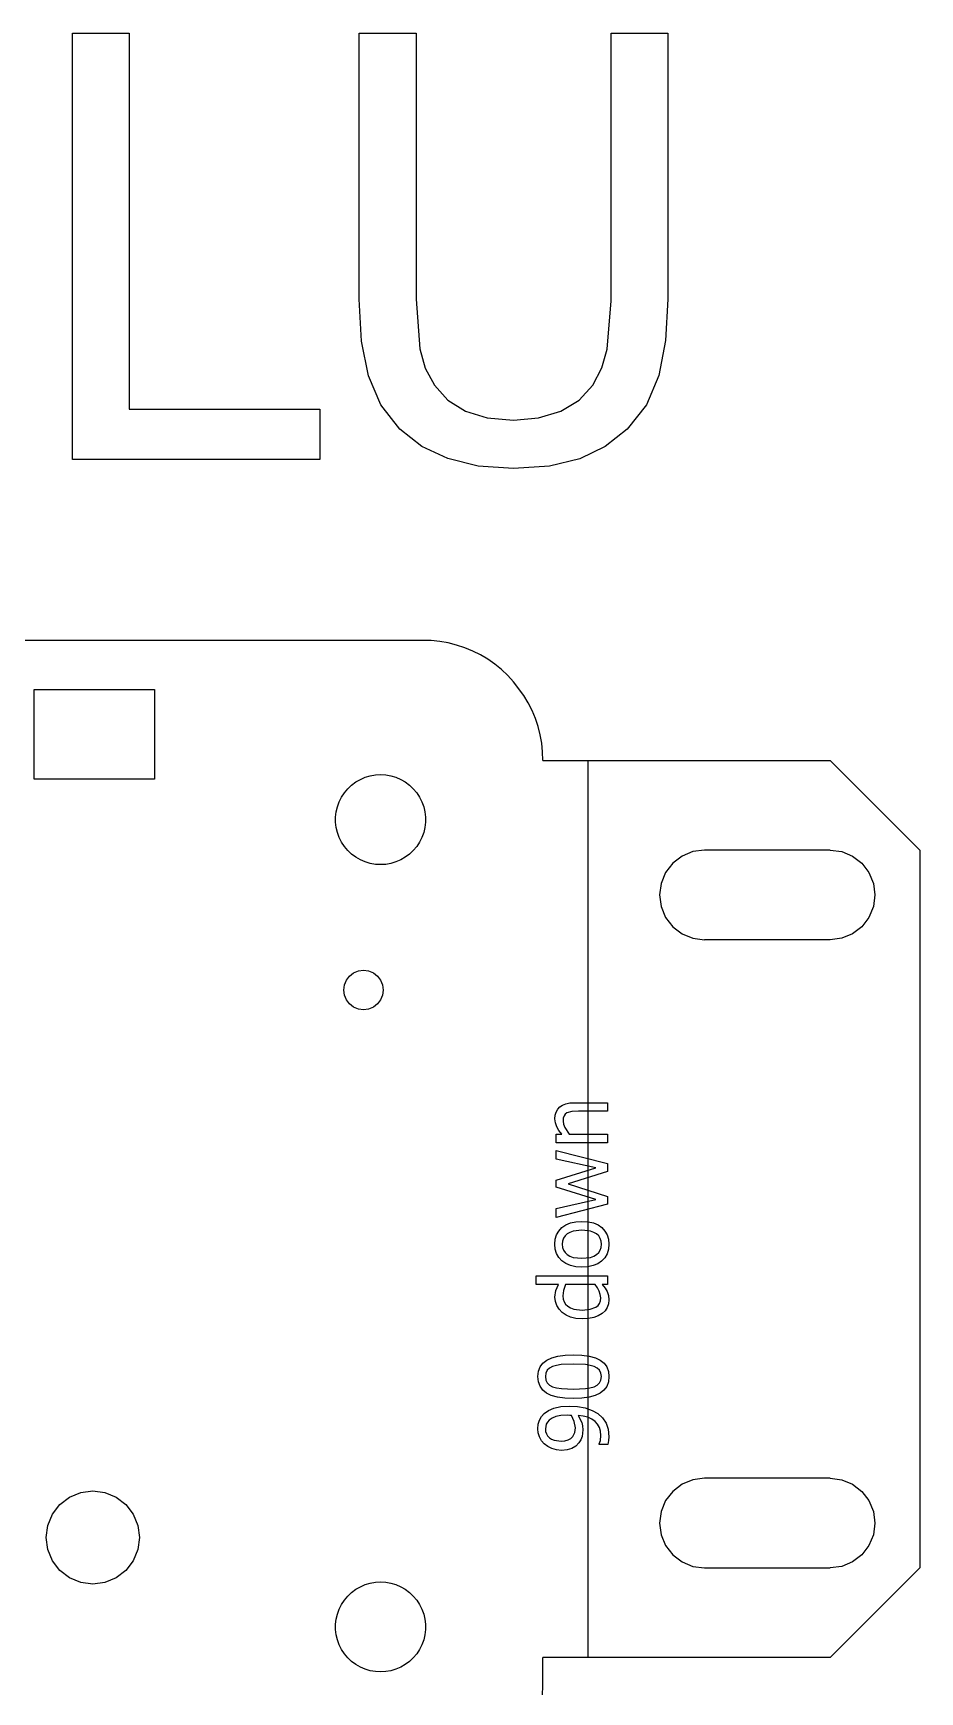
# Model space of a CAD drawing. Extents: x -1267 to 2080, y -21 to 4009.
# Drawn here: x 1018.2 to 1067.6, y 2642.5 to 2734.9 of the extents above; entities that cross this region are included whole.
import ezdxf

# ---------------------------------------------------------------- set-up
doc = ezdxf.new("R2010")
doc.units = 0
for name, color, linetype, true_color in [('2.0mm ALU', 7, 'Continuous', 0xffffff), ('90 down', 7, 'Continuous', 0xffffff), ('Layer0', 7, 'Continuous', 0xffffff)]:
    doc.layers.add(name, color=color, linetype=linetype, true_color=true_color)

msp = doc.modelspace()

# ---------------------------------------------------------------- linework, layer by layer
at = {"layer": '2.0mm ALU'}
for p, q in [((1020.402, 2711.169, 6.411), (1020.402, 2734.939, 6.411)), ((1020.402, 2734.939, 6.411), (1023.563, 2734.939, 6.411)), ((1023.563, 2734.939, 6.411), (1023.563, 2713.978, 6.411)), ((1036.383, 2720.109, 6.411), (1036.383, 2734.939, 6.411)), ((1036.383, 2734.939, 6.411), (1039.543, 2734.939, 6.411)), ((1039.543, 2734.939, 6.411), (1039.543, 2720.109, 6.411)), ((1050.415, 2720.029, 6.411), (1050.415, 2734.939, 6.411)), ((1050.415, 2734.939, 6.411), (1053.576, 2734.939, 6.411)), ((1053.576, 2734.939, 6.411), (1053.576, 2720.109, 6.411)), ((1036.51, 2717.772, 6.411), (1036.383, 2720.109, 6.411)), ((1039.543, 2720.109, 6.411), (1039.751, 2717.339, 6.411)), ((1050.2, 2717.331, 6.411), (1050.415, 2720.029, 6.411)), ((1053.576, 2720.109, 6.411), (1053.45, 2717.81, 6.411)), ((1036.893, 2715.838, 6.411), (1036.51, 2717.772, 6.411)), ((1039.751, 2717.339, 6.411), (1040.058, 2716.271, 6.411)), ((1049.89, 2716.277, 6.411), (1050.2, 2717.331, 6.411)), ((1053.45, 2717.81, 6.411), (1053.073, 2715.862, 6.411)), ((1037.588, 2714.228, 6.411), (1036.893, 2715.838, 6.411)), ((1040.058, 2716.271, 6.411), (1040.565, 2715.319, 6.411)), ((1049.393, 2715.319, 6.411), (1049.89, 2716.277, 6.411)), ((1053.073, 2715.862, 6.411), (1052.381, 2714.226, 6.411)), ((1040.565, 2715.319, 6.411), (1041.317, 2714.477, 6.411)), ((1048.627, 2714.477, 6.411), (1049.393, 2715.319, 6.411)), ((1023.563, 2713.978, 6.411), (1034.179, 2713.978, 6.411)), ((1034.179, 2713.978, 6.411), (1034.179, 2711.169, 6.411)), ((1038.649, 2712.861, 6.411), (1037.588, 2714.228, 6.411)), ((1041.317, 2714.477, 6.411), (1042.297, 2713.867, 6.411)), ((1042.297, 2713.867, 6.411), (1043.513, 2713.495, 6.411)), ((1046.372, 2713.495, 6.411), (1047.605, 2713.867, 6.411)), ((1047.605, 2713.867, 6.411), (1048.627, 2714.477, 6.411)), ((1052.381, 2714.226, 6.411), (1051.309, 2712.861, 6.411)), ((1039.867, 2711.909, 6.411), (1038.649, 2712.861, 6.411)), ((1043.513, 2713.495, 6.411), (1044.971, 2713.372, 6.411)), ((1044.971, 2713.372, 6.411), (1046.372, 2713.495, 6.411)), ((1051.309, 2712.861, 6.411), (1050.082, 2711.899, 6.411)), ((1041.315, 2711.225, 6.411), (1039.867, 2711.909, 6.411)), ((1050.082, 2711.899, 6.411), (1048.667, 2711.217, 6.411)), ((1034.179, 2711.169, 6.411), (1020.402, 2711.169, 6.411)), ((1043.012, 2710.811, 6.411), (1041.315, 2711.225, 6.411)), ((1044.971, 2710.674, 6.411), (1043.012, 2710.811, 6.411)), ((1046.989, 2710.809, 6.411), (1044.971, 2710.674, 6.411)), ((1048.667, 2711.217, 6.411), (1046.989, 2710.809, 6.411))]:
    msp.add_line(p, q, dxfattribs=at)
at = {"layer": '90 down'}
for p, q in [((1047.298, 2674.626, 6.286), (1047.35, 2674.802, 6.286)), ((1047.35, 2674.802, 6.286), (1047.437, 2674.956, 6.286)), ((1047.437, 2674.956, 6.286), (1047.558, 2675.086, 6.286)), ((1047.558, 2675.086, 6.286), (1047.712, 2675.19, 6.286)), ((1047.712, 2675.19, 6.286), (1047.898, 2675.264, 6.286)), ((1047.95, 2674.751, 6.286), (1047.857, 2674.681, 6.286)), ((1047.898, 2675.264, 6.286), (1048.114, 2675.309, 6.286)), ((1048.222, 2674.824, 6.286), (1047.95, 2674.751, 6.286)), ((1048.114, 2675.309, 6.286), (1048.362, 2675.324, 6.286)), ((1048.589, 2674.843, 6.286), (1048.222, 2674.824, 6.286)), ((1048.362, 2675.324, 6.286), (1050.213, 2675.324, 6.286)), ((1050.213, 2674.843, 6.286), (1048.589, 2674.843, 6.286)), ((1050.213, 2675.324, 6.286), (1050.213, 2674.843, 6.286)), ((1047.281, 2674.427, 6.286), (1047.298, 2674.626, 6.286)), ((1047.307, 2674.2, 6.286), (1047.281, 2674.427, 6.286)), ((1047.383, 2673.985, 6.286), (1047.307, 2674.2, 6.286)), ((1047.508, 2673.774, 6.286), (1047.383, 2673.985, 6.286)), ((1047.751, 2674.464, 6.286), (1047.738, 2674.302, 6.286)), ((1047.738, 2674.302, 6.286), (1047.762, 2674.12, 6.286)), ((1047.791, 2674.588, 6.286), (1047.751, 2674.464, 6.286)), ((1047.762, 2674.12, 6.286), (1047.834, 2673.933, 6.286)), ((1047.857, 2674.681, 6.286), (1047.791, 2674.588, 6.286)), ((1047.834, 2673.933, 6.286), (1048.083, 2673.561, 6.286)), ((1047.36, 2673.081, 6.286), (1047.36, 2673.561, 6.286)), ((1047.36, 2673.561, 6.286), (1047.677, 2673.561, 6.286)), ((1050.213, 2673.081, 6.286), (1047.36, 2673.081, 6.286)), ((1047.677, 2673.561, 6.286), (1047.508, 2673.774, 6.286)), ((1048.083, 2673.561, 6.286), (1050.213, 2673.561, 6.286)), ((1050.213, 2673.561, 6.286), (1050.213, 2673.081, 6.286)), ((1047.36, 2672.657, 6.286), (1050.213, 2671.934, 6.286)), ((1047.36, 2672.174, 6.286), (1047.36, 2672.657, 6.286)), ((1049.57, 2671.699, 6.286), (1047.36, 2672.174, 6.286)), ((1047.36, 2671.004, 6.286), (1049.57, 2671.699, 6.286)), ((1050.213, 2671.49, 6.286), (1048.014, 2670.792, 6.286)), ((1050.213, 2671.934, 6.286), (1050.213, 2671.49, 6.286)), ((1047.36, 2670.608, 6.286), (1047.36, 2671.004, 6.286)), ((1049.57, 2669.931, 6.286), (1047.36, 2670.608, 6.286)), ((1048.014, 2670.792, 6.286), (1050.213, 2670.1, 6.286)), ((1047.36, 2669.428, 6.286), (1049.57, 2669.931, 6.286)), ((1050.213, 2669.658, 6.286), (1047.36, 2668.928, 6.286)), ((1047.36, 2668.928, 6.286), (1047.36, 2669.428, 6.286)), ((1050.213, 2670.1, 6.286), (1050.213, 2669.658, 6.286)), ((1047.503, 2668.17, 6.286), (1047.676, 2668.358, 6.286)), ((1047.676, 2668.358, 6.286), (1047.893, 2668.51, 6.286)), ((1047.893, 2668.51, 6.286), (1048.151, 2668.619, 6.286)), ((1048.151, 2668.619, 6.286), (1048.449, 2668.684, 6.286)), ((1048.449, 2668.684, 6.286), (1048.788, 2668.705, 6.286)), ((1048.788, 2668.705, 6.286), (1049.128, 2668.684, 6.286)), ((1049.128, 2668.684, 6.286), (1049.426, 2668.619, 6.286)), ((1049.426, 2668.619, 6.286), (1049.684, 2668.51, 6.286)), ((1049.684, 2668.51, 6.286), (1049.9, 2668.358, 6.286)), ((1049.9, 2668.358, 6.286), (1050.072, 2668.17, 6.286)), ((1047.281, 2667.433, 6.286), (1047.306, 2667.708, 6.286)), ((1047.306, 2667.16, 6.286), (1047.281, 2667.433, 6.286)), ((1047.306, 2667.708, 6.286), (1047.38, 2667.953, 6.286)), ((1047.38, 2667.953, 6.286), (1047.503, 2668.17, 6.286)), ((1047.712, 2667.609, 6.286), (1047.695, 2667.433, 6.286)), ((1047.695, 2667.433, 6.286), (1047.712, 2667.256, 6.286)), ((1047.762, 2667.763, 6.286), (1047.712, 2667.609, 6.286)), ((1047.846, 2667.896, 6.286), (1047.762, 2667.763, 6.286)), ((1047.964, 2668.008, 6.286), (1047.846, 2667.896, 6.286)), ((1048.117, 2668.096, 6.286), (1047.964, 2668.008, 6.286)), ((1048.305, 2668.159, 6.286), (1048.117, 2668.096, 6.286)), ((1048.788, 2668.21, 6.286), (1048.305, 2668.159, 6.286)), ((1049.266, 2668.159, 6.286), (1048.788, 2668.21, 6.286)), ((1049.454, 2668.096, 6.286), (1049.266, 2668.159, 6.286)), ((1049.607, 2668.007, 6.286), (1049.454, 2668.096, 6.286)), ((1049.726, 2667.895, 6.286), (1049.607, 2668.007, 6.286)), ((1049.811, 2667.762, 6.286), (1049.726, 2667.895, 6.286)), ((1049.862, 2667.608, 6.286), (1049.811, 2667.762, 6.286)), ((1049.861, 2667.256, 6.286), (1049.879, 2667.433, 6.286)), ((1049.879, 2667.433, 6.286), (1049.862, 2667.608, 6.286)), ((1050.072, 2668.17, 6.286), (1050.195, 2667.953, 6.286)), ((1050.195, 2667.953, 6.286), (1050.268, 2667.708, 6.286)), ((1050.293, 2667.433, 6.286), (1050.267, 2667.152, 6.286)), ((1050.268, 2667.708, 6.286), (1050.293, 2667.433, 6.286)), ((1047.38, 2666.915, 6.286), (1047.306, 2667.16, 6.286)), ((1047.504, 2666.697, 6.286), (1047.38, 2666.915, 6.286)), ((1047.677, 2666.507, 6.286), (1047.504, 2666.697, 6.286)), ((1047.895, 2666.354, 6.286), (1047.677, 2666.507, 6.286)), ((1047.712, 2667.256, 6.286), (1047.762, 2667.101, 6.286)), ((1047.762, 2667.101, 6.286), (1047.846, 2666.967, 6.286)), ((1047.846, 2666.967, 6.286), (1047.964, 2666.855, 6.286)), ((1047.964, 2666.855, 6.286), (1048.117, 2666.766, 6.286)), ((1048.117, 2666.766, 6.286), (1048.305, 2666.702, 6.286)), ((1048.305, 2666.702, 6.286), (1048.788, 2666.652, 6.286)), ((1048.788, 2666.652, 6.286), (1049.26, 2666.702, 6.286)), ((1049.26, 2666.702, 6.286), (1049.447, 2666.766, 6.286)), ((1049.447, 2666.766, 6.286), (1049.602, 2666.855, 6.286)), ((1049.602, 2666.855, 6.286), (1049.723, 2666.967, 6.286)), ((1049.888, 2666.497, 6.286), (1049.667, 2666.348, 6.286)), ((1049.723, 2666.967, 6.286), (1049.81, 2667.101, 6.286)), ((1049.81, 2667.101, 6.286), (1049.861, 2667.256, 6.286)), ((1050.065, 2666.684, 6.286), (1049.888, 2666.497, 6.286)), ((1050.191, 2666.902, 6.286), (1050.065, 2666.684, 6.286)), ((1050.267, 2667.152, 6.286), (1050.191, 2666.902, 6.286)), ((1046.239, 2665.183, 6.286), (1046.239, 2665.663, 6.286)), ((1046.239, 2665.663, 6.286), (1050.213, 2665.663, 6.286)), ((1048.153, 2666.244, 6.286), (1047.895, 2666.354, 6.286)), ((1048.45, 2666.178, 6.286), (1048.153, 2666.244, 6.286)), ((1048.788, 2666.156, 6.286), (1048.45, 2666.178, 6.286)), ((1049.117, 2666.178, 6.286), (1048.788, 2666.156, 6.286)), ((1049.41, 2666.241, 6.286), (1049.117, 2666.178, 6.286)), ((1049.667, 2666.348, 6.286), (1049.41, 2666.241, 6.286)), ((1050.213, 2665.663, 6.286), (1050.213, 2665.183, 6.286)), ((1047.475, 2665.183, 6.286), (1046.239, 2665.183, 6.286)), ((1047.281, 2664.475, 6.286), (1047.328, 2664.848, 6.286)), ((1047.328, 2664.848, 6.286), (1047.475, 2665.183, 6.286)), ((1047.754, 2664.862, 6.286), (1047.72, 2664.555, 6.286)), ((1047.874, 2665.183, 6.286), (1047.754, 2664.862, 6.286)), ((1049.519, 2665.183, 6.286), (1047.874, 2665.183, 6.286)), ((1049.649, 2665.009, 6.286), (1049.519, 2665.183, 6.286)), ((1049.75, 2664.823, 6.286), (1049.649, 2665.009, 6.286)), ((1049.814, 2664.632, 6.286), (1049.75, 2664.823, 6.286)), ((1049.835, 2664.442, 6.286), (1049.814, 2664.632, 6.286)), ((1050.213, 2665.183, 6.286), (1049.922, 2665.183, 6.286)), ((1049.922, 2665.183, 6.286), (1050.078, 2664.989, 6.286)), ((1050.078, 2664.989, 6.286), (1050.19, 2664.797, 6.286)), ((1050.19, 2664.797, 6.286), (1050.266, 2664.585, 6.286)), ((1050.266, 2664.585, 6.286), (1050.293, 2664.33, 6.286)), ((1047.308, 2664.238, 6.286), (1047.281, 2664.475, 6.286)), ((1047.387, 2664.012, 6.286), (1047.308, 2664.238, 6.286)), ((1047.513, 2663.807, 6.286), (1047.387, 2664.012, 6.286)), ((1047.68, 2663.635, 6.286), (1047.513, 2663.807, 6.286)), ((1047.901, 2663.483, 6.286), (1047.68, 2663.635, 6.286)), ((1047.72, 2664.555, 6.286), (1047.738, 2664.38, 6.286)), ((1047.738, 2664.38, 6.286), (1047.79, 2664.225, 6.286)), ((1047.79, 2664.225, 6.286), (1047.876, 2664.09, 6.286)), ((1047.876, 2664.09, 6.286), (1047.998, 2663.975, 6.286)), ((1047.998, 2663.975, 6.286), (1048.152, 2663.883, 6.286)), ((1048.152, 2663.883, 6.286), (1048.336, 2663.818, 6.286)), ((1048.336, 2663.818, 6.286), (1048.798, 2663.765, 6.286)), ((1048.798, 2663.765, 6.286), (1049.242, 2663.806, 6.286)), ((1049.242, 2663.806, 6.286), (1049.568, 2663.926, 6.286)), ((1049.568, 2663.926, 6.286), (1049.685, 2664.019, 6.286)), ((1049.685, 2664.019, 6.286), (1049.769, 2664.136, 6.286)), ((1049.769, 2664.136, 6.286), (1049.819, 2664.277, 6.286)), ((1049.819, 2664.277, 6.286), (1049.835, 2664.442, 6.286)), ((1050.076, 2663.717, 6.286), (1049.912, 2663.564, 6.286)), ((1050.196, 2663.899, 6.286), (1050.076, 2663.717, 6.286)), ((1050.268, 2664.106, 6.286), (1050.196, 2663.899, 6.286)), ((1050.293, 2664.33, 6.286), (1050.268, 2664.106, 6.286)), ((1048.158, 2663.367, 6.286), (1047.901, 2663.483, 6.286)), ((1048.458, 2663.294, 6.286), (1048.158, 2663.367, 6.286)), ((1048.809, 2663.27, 6.286), (1048.458, 2663.294, 6.286)), ((1049.148, 2663.289, 6.286), (1048.809, 2663.27, 6.286)), ((1049.446, 2663.346, 6.286), (1049.148, 2663.289, 6.286)), ((1049.701, 2663.439, 6.286), (1049.446, 2663.346, 6.286)), ((1049.912, 2663.564, 6.286), (1049.701, 2663.439, 6.286)), ((1046.611, 2660.811, 6.286), (1046.826, 2660.979, 6.286)), ((1046.826, 2660.979, 6.286), (1047.104, 2661.107, 6.286)), ((1047.104, 2661.107, 6.286), (1047.444, 2661.199, 6.286)), ((1047.444, 2661.199, 6.286), (1047.846, 2661.254, 6.286)), ((1047.846, 2661.254, 6.286), (1048.31, 2661.272, 6.286)), ((1048.31, 2661.272, 6.286), (1048.789, 2661.254, 6.286)), ((1048.789, 2661.254, 6.286), (1049.198, 2661.198, 6.286)), ((1049.198, 2661.198, 6.286), (1049.54, 2661.105, 6.286)), ((1049.54, 2661.105, 6.286), (1049.814, 2660.975, 6.286)), ((1049.814, 2660.975, 6.286), (1050.023, 2660.806, 6.286)), ((1046.333, 2660.057, 6.286), (1046.364, 2660.35, 6.286)), ((1046.363, 2659.766, 6.286), (1046.333, 2660.057, 6.286)), ((1046.364, 2660.35, 6.286), (1046.457, 2660.601, 6.286)), ((1046.457, 2660.601, 6.286), (1046.611, 2660.811, 6.286)), ((1046.78, 2660.251, 6.286), (1046.755, 2660.057, 6.286)), ((1046.755, 2660.057, 6.286), (1046.78, 2659.863, 6.286)), ((1046.856, 2660.405, 6.286), (1046.78, 2660.251, 6.286)), ((1046.98, 2660.525, 6.286), (1046.856, 2660.405, 6.286)), ((1047.151, 2660.616, 6.286), (1046.98, 2660.525, 6.286)), ((1047.367, 2660.681, 6.286), (1047.151, 2660.616, 6.286)), ((1047.631, 2660.723, 6.286), (1047.367, 2660.681, 6.286)), ((1048.31, 2660.754, 6.286), (1047.631, 2660.723, 6.286)), ((1048.992, 2660.723, 6.286), (1048.31, 2660.754, 6.286)), ((1049.256, 2660.682, 6.286), (1048.992, 2660.723, 6.286)), ((1049.47, 2660.619, 6.286), (1049.256, 2660.682, 6.286)), ((1049.645, 2660.527, 6.286), (1049.47, 2660.619, 6.286)), ((1049.77, 2660.405, 6.286), (1049.645, 2660.527, 6.286)), ((1049.846, 2660.25, 6.286), (1049.77, 2660.405, 6.286)), ((1049.845, 2659.858, 6.286), (1049.871, 2660.057, 6.286)), ((1049.871, 2660.057, 6.286), (1049.846, 2660.25, 6.286)), ((1050.023, 2660.806, 6.286), (1050.173, 2660.596, 6.286)), ((1050.173, 2660.596, 6.286), (1050.263, 2660.347, 6.286)), ((1050.293, 2660.057, 6.286), (1050.262, 2659.763, 6.286)), ((1050.263, 2660.347, 6.286), (1050.293, 2660.057, 6.286)), ((1046.453, 2659.517, 6.286), (1046.363, 2659.766, 6.286)), ((1046.601, 2659.307, 6.286), (1046.453, 2659.517, 6.286)), ((1046.81, 2659.138, 6.286), (1046.601, 2659.307, 6.286)), ((1046.78, 2659.863, 6.286), (1046.856, 2659.708, 6.286)), ((1047.083, 2659.008, 6.286), (1046.81, 2659.138, 6.286)), ((1046.856, 2659.708, 6.286), (1046.981, 2659.586, 6.286)), ((1046.981, 2659.586, 6.286), (1047.156, 2659.492, 6.286)), ((1047.424, 2658.915, 6.286), (1047.083, 2659.008, 6.286)), ((1047.156, 2659.492, 6.286), (1047.376, 2659.428, 6.286)), ((1047.376, 2659.428, 6.286), (1047.646, 2659.387, 6.286)), ((1047.646, 2659.387, 6.286), (1048.316, 2659.359, 6.286)), ((1048.316, 2659.359, 6.286), (1048.982, 2659.384, 6.286)), ((1048.982, 2659.384, 6.286), (1049.236, 2659.422, 6.286)), ((1049.236, 2659.422, 6.286), (1049.462, 2659.49, 6.286)), ((1049.462, 2659.49, 6.286), (1049.636, 2659.579, 6.286)), ((1049.805, 2659.134, 6.286), (1049.529, 2659.006, 6.286)), ((1049.636, 2659.579, 6.286), (1049.765, 2659.7, 6.286)), ((1049.765, 2659.7, 6.286), (1049.845, 2659.858, 6.286)), ((1050.018, 2659.302, 6.286), (1049.805, 2659.134, 6.286)), ((1050.171, 2659.512, 6.286), (1050.018, 2659.302, 6.286)), ((1050.262, 2659.763, 6.286), (1050.171, 2659.512, 6.286)), ((1046.676, 2657.998, 6.286), (1046.918, 2658.172, 6.286)), ((1046.918, 2658.172, 6.286), (1047.225, 2658.303, 6.286)), ((1047.225, 2658.303, 6.286), (1047.609, 2658.384, 6.286)), ((1047.835, 2658.859, 6.286), (1047.424, 2658.915, 6.286)), ((1047.609, 2658.384, 6.286), (1048.083, 2658.412, 6.286)), ((1048.316, 2658.841, 6.286), (1047.835, 2658.859, 6.286)), ((1048.083, 2658.412, 6.286), (1048.543, 2658.385, 6.286)), ((1048.784, 2658.859, 6.286), (1048.316, 2658.841, 6.286)), ((1048.543, 2658.385, 6.286), (1048.978, 2658.306, 6.286)), ((1049.188, 2658.914, 6.286), (1048.784, 2658.859, 6.286)), ((1048.978, 2658.306, 6.286), (1049.365, 2658.174, 6.286)), ((1049.529, 2659.006, 6.286), (1049.188, 2658.914, 6.286)), ((1049.365, 2658.174, 6.286), (1049.68, 2657.993, 6.286)), ((1046.333, 2657.152, 6.286), (1046.355, 2657.403, 6.286)), ((1046.355, 2657.403, 6.286), (1046.422, 2657.629, 6.286)), ((1046.422, 2657.629, 6.286), (1046.529, 2657.828, 6.286)), ((1046.529, 2657.828, 6.286), (1046.676, 2657.998, 6.286)), ((1046.796, 2657.403, 6.286), (1046.75, 2657.15, 6.286)), ((1046.861, 2657.517, 6.286), (1046.796, 2657.403, 6.286)), ((1046.964, 2657.63, 6.286), (1046.861, 2657.517, 6.286)), ((1047.125, 2657.742, 6.286), (1046.964, 2657.63, 6.286)), ((1047.341, 2657.827, 6.286), (1047.125, 2657.742, 6.286)), ((1047.621, 2657.88, 6.286), (1047.341, 2657.827, 6.286)), ((1047.973, 2657.898, 6.286), (1047.621, 2657.88, 6.286)), ((1048.113, 2657.894, 6.286), (1047.973, 2657.898, 6.286)), ((1048.213, 2657.888, 6.286), (1048.113, 2657.894, 6.286)), ((1048.365, 2657.558, 6.286), (1048.213, 2657.888, 6.286)), ((1048.423, 2657.206, 6.286), (1048.365, 2657.558, 6.286)), ((1048.396, 2656.943, 6.286), (1048.423, 2657.206, 6.286)), ((1048.865, 2657.851, 6.286), (1048.576, 2657.885, 6.286)), ((1048.576, 2657.885, 6.286), (1048.778, 2657.496, 6.286)), ((1048.778, 2657.496, 6.286), (1048.826, 2657.303, 6.286)), ((1048.826, 2657.303, 6.286), (1048.842, 2657.094, 6.286)), ((1049.118, 2657.785, 6.286), (1048.865, 2657.851, 6.286)), ((1049.336, 2657.689, 6.286), (1049.118, 2657.785, 6.286)), ((1049.519, 2657.561, 6.286), (1049.336, 2657.689, 6.286)), ((1049.663, 2657.405, 6.286), (1049.519, 2657.561, 6.286)), ((1049.766, 2657.221, 6.286), (1049.663, 2657.405, 6.286)), ((1049.68, 2657.993, 6.286), (1049.941, 2657.751, 6.286)), ((1049.828, 2657.011, 6.286), (1049.766, 2657.221, 6.286)), ((1049.941, 2657.751, 6.286), (1050.132, 2657.465, 6.286)), ((1050.132, 2657.465, 6.286), (1050.249, 2657.121, 6.286)), ((1046.357, 2656.919, 6.286), (1046.333, 2657.152, 6.286)), ((1046.428, 2656.689, 6.286), (1046.357, 2656.919, 6.286)), ((1046.541, 2656.478, 6.286), (1046.428, 2656.689, 6.286)), ((1046.691, 2656.302, 6.286), (1046.541, 2656.478, 6.286)), ((1046.884, 2656.153, 6.286), (1046.691, 2656.302, 6.286)), ((1046.75, 2657.15, 6.286), (1046.764, 2657.001, 6.286)), ((1046.764, 2657.001, 6.286), (1046.806, 2656.868, 6.286)), ((1046.806, 2656.868, 6.286), (1046.876, 2656.75, 6.286)), ((1046.876, 2656.75, 6.286), (1046.975, 2656.649, 6.286)), ((1046.975, 2656.649, 6.286), (1047.1, 2656.568, 6.286)), ((1047.1, 2656.568, 6.286), (1047.25, 2656.509, 6.286)), ((1047.25, 2656.509, 6.286), (1047.626, 2656.463, 6.286)), ((1047.626, 2656.463, 6.286), (1047.845, 2656.478, 6.286)), ((1047.845, 2656.478, 6.286), (1048.022, 2656.524, 6.286)), ((1048.022, 2656.524, 6.286), (1048.167, 2656.604, 6.286)), ((1048.167, 2656.604, 6.286), (1048.29, 2656.723, 6.286)), ((1048.29, 2656.723, 6.286), (1048.396, 2656.943, 6.286)), ((1048.617, 2656.358, 6.286), (1048.44, 2656.179, 6.286)), ((1048.728, 2656.534, 6.286), (1048.617, 2656.358, 6.286)), ((1048.796, 2656.708, 6.286), (1048.728, 2656.534, 6.286)), ((1048.842, 2657.094, 6.286), (1048.796, 2656.708, 6.286)), ((1049.746, 2656.299, 6.286), (1049.815, 2656.498, 6.286)), ((1049.746, 2656.274, 6.286), (1049.746, 2656.299, 6.286)), ((1050.234, 2656.274, 6.286), (1049.746, 2656.274, 6.286)), ((1049.815, 2656.498, 6.286), (1049.848, 2656.774, 6.286)), ((1049.848, 2656.774, 6.286), (1049.828, 2657.011, 6.286)), ((1050.276, 2656.488, 6.286), (1050.234, 2656.274, 6.286)), ((1050.249, 2657.121, 6.286), (1050.287, 2656.705, 6.286)), ((1050.287, 2656.705, 6.286), (1050.276, 2656.488, 6.286)), ((1047.11, 2656.04, 6.286), (1046.884, 2656.153, 6.286)), ((1047.365, 2655.968, 6.286), (1047.11, 2656.04, 6.286)), ((1047.646, 2655.944, 6.286), (1047.365, 2655.968, 6.286)), ((1047.959, 2655.97, 6.286), (1047.646, 2655.944, 6.286)), ((1048.222, 2656.049, 6.286), (1047.959, 2655.97, 6.286)), ((1048.44, 2656.179, 6.286), (1048.222, 2656.049, 6.286))]:
    msp.add_line(p, q, dxfattribs=at)
at = {"layer": 'Layer0'}
for p, q in [((1040.395, 2701.085, 6.286), (1002.839, 2701.085, 6.286)), ((1040.871, 2701.034, 6.286), (1040.395, 2701.085, 6.286)), ((1041.342, 2700.949, 6.286), (1040.871, 2701.034, 6.286)), ((1041.805, 2700.831, 6.286), (1041.342, 2700.949, 6.286)), ((1042.259, 2700.68, 6.286), (1041.805, 2700.831, 6.286)), ((1042.701, 2700.497, 6.286), (1042.259, 2700.68, 6.286)), ((1043.128, 2700.283, 6.286), (1042.701, 2700.497, 6.286)), ((1043.54, 2700.039, 6.286), (1043.128, 2700.283, 6.286)), ((1043.933, 2699.766, 6.286), (1043.54, 2700.039, 6.286)), ((1044.305, 2699.466, 6.286), (1043.933, 2699.766, 6.286)), ((1044.655, 2699.14, 6.286), (1044.305, 2699.466, 6.286)), ((1044.981, 2698.79, 6.286), (1044.655, 2699.14, 6.286)), ((1045.554, 2698.025, 6.286), (1044.981, 2698.79, 6.286)), ((1018.267, 2693.358, 6.286), (1018.267, 2698.358, 6.286)), ((1018.267, 2698.358, 6.286), (1024.967, 2698.358, 6.286)), ((1024.967, 2698.358, 6.286), (1024.967, 2693.358, 6.286)), ((1045.798, 2697.613, 6.286), (1045.554, 2698.025, 6.286)), ((1046.012, 2697.186, 6.286), (1045.798, 2697.613, 6.286)), ((1046.195, 2696.744, 6.286), (1046.012, 2697.186, 6.286)), ((1046.346, 2696.29, 6.286), (1046.195, 2696.744, 6.286)), ((1046.464, 2695.827, 6.286), (1046.346, 2696.29, 6.286)), ((1046.549, 2695.356, 6.286), (1046.464, 2695.827, 6.286)), ((1046.6, 2694.88, 6.286), (1046.549, 2695.356, 6.286)), ((1046.617, 2694.402, 6.286), (1046.6, 2694.88, 6.286)), ((1046.617, 2694.402, 6.286), (1049.117, 2694.402, 6.286)), ((1049.117, 2694.402, 6.286), (1062.617, 2694.402, 6.286)), ((1062.617, 2694.402, 6.286), (1067.617, 2689.402, 6.286)), ((1024.967, 2693.358, 6.286), (1018.267, 2693.358, 6.286)), ((1036.188, 2693.2, 6.286), (1036.441, 2693.346, 6.286)), ((1036.441, 2693.346, 6.286), (1036.709, 2693.461, 6.286)), ((1036.709, 2693.461, 6.286), (1036.989, 2693.545, 6.286)), ((1036.989, 2693.545, 6.286), (1037.276, 2693.596, 6.286)), ((1037.276, 2693.596, 6.286), (1037.567, 2693.612, 6.286)), ((1037.567, 2693.612, 6.286), (1037.859, 2693.596, 6.286)), ((1037.859, 2693.596, 6.286), (1038.146, 2693.545, 6.286)), ((1038.146, 2693.545, 6.286), (1038.426, 2693.461, 6.286)), ((1038.426, 2693.461, 6.286), (1038.694, 2693.346, 6.286)), ((1038.694, 2693.346, 6.286), (1038.947, 2693.2, 6.286)), ((1035.263, 2692.097, 6.286), (1035.394, 2692.357, 6.286)), ((1035.394, 2692.357, 6.286), (1035.554, 2692.601, 6.286)), ((1035.554, 2692.601, 6.286), (1035.742, 2692.825, 6.286)), ((1035.742, 2692.825, 6.286), (1035.954, 2693.025, 6.286)), ((1035.954, 2693.025, 6.286), (1036.188, 2693.2, 6.286)), ((1038.947, 2693.2, 6.286), (1039.181, 2693.025, 6.286)), ((1039.181, 2693.025, 6.286), (1039.393, 2692.825, 6.286)), ((1039.393, 2692.825, 6.286), (1039.581, 2692.601, 6.286)), ((1039.581, 2692.601, 6.286), (1039.741, 2692.357, 6.286)), ((1039.741, 2692.357, 6.286), (1039.872, 2692.097, 6.286)), ((1035.062, 2691.248, 6.286), (1035.096, 2691.538, 6.286)), ((1035.096, 2691.538, 6.286), (1035.163, 2691.822, 6.286)), ((1035.163, 2691.822, 6.286), (1035.263, 2692.097, 6.286)), ((1039.872, 2692.097, 6.286), (1039.972, 2691.822, 6.286)), ((1039.972, 2691.822, 6.286), (1040.039, 2691.538, 6.286)), ((1040.039, 2691.538, 6.286), (1040.073, 2691.248, 6.286)), ((1035.062, 2690.957, 6.286), (1035.062, 2691.248, 6.286)), ((1035.096, 2690.667, 6.286), (1035.062, 2690.957, 6.286)), ((1035.163, 2690.383, 6.286), (1035.096, 2690.667, 6.286)), ((1040.039, 2690.667, 6.286), (1039.972, 2690.383, 6.286)), ((1040.073, 2690.957, 6.286), (1040.039, 2690.667, 6.286)), ((1040.073, 2691.248, 6.286), (1040.073, 2690.957, 6.286)), ((1035.263, 2690.108, 6.286), (1035.163, 2690.383, 6.286)), ((1035.394, 2689.847, 6.286), (1035.263, 2690.108, 6.286)), ((1035.554, 2689.604, 6.286), (1035.394, 2689.847, 6.286)), ((1035.742, 2689.38, 6.286), (1035.554, 2689.604, 6.286)), ((1039.581, 2689.604, 6.286), (1039.393, 2689.38, 6.286)), ((1039.741, 2689.847, 6.286), (1039.581, 2689.604, 6.286)), ((1039.872, 2690.108, 6.286), (1039.741, 2689.847, 6.286)), ((1039.972, 2690.383, 6.286), (1039.872, 2690.108, 6.286)), ((1035.954, 2689.18, 6.286), (1035.742, 2689.38, 6.286)), ((1036.188, 2689.005, 6.286), (1035.954, 2689.18, 6.286)), ((1036.441, 2688.859, 6.286), (1036.188, 2689.005, 6.286)), ((1036.709, 2688.744, 6.286), (1036.441, 2688.859, 6.286)), ((1036.989, 2688.66, 6.286), (1036.709, 2688.744, 6.286)), ((1037.276, 2688.609, 6.286), (1036.989, 2688.66, 6.286)), ((1037.567, 2688.592, 6.286), (1037.276, 2688.609, 6.286)), ((1037.859, 2688.609, 6.286), (1037.567, 2688.592, 6.286)), ((1038.146, 2688.66, 6.286), (1037.859, 2688.609, 6.286)), ((1038.426, 2688.744, 6.286), (1038.146, 2688.66, 6.286)), ((1038.694, 2688.859, 6.286), (1038.426, 2688.744, 6.286)), ((1038.947, 2689.005, 6.286), (1038.694, 2688.859, 6.286)), ((1039.181, 2689.18, 6.286), (1038.947, 2689.005, 6.286)), ((1039.393, 2689.38, 6.286), (1039.181, 2689.18, 6.286)), ((1053.85, 2688.67, 6.286), (1053.452, 2688.152, 6.286)), ((1054.367, 2689.068, 6.286), (1053.85, 2688.67, 6.286)), ((1054.97, 2689.317, 6.286), (1054.367, 2689.068, 6.286)), ((1055.617, 2689.402, 6.286), (1054.97, 2689.317, 6.286)), ((1062.617, 2689.402, 6.286), (1055.617, 2689.402, 6.286)), ((1062.617, 2689.402, 6.286), (1063.264, 2689.317, 6.286)), ((1063.264, 2689.317, 6.286), (1063.867, 2689.068, 6.286)), ((1063.867, 2689.068, 6.286), (1064.385, 2688.67, 6.286)), ((1064.385, 2688.67, 6.286), (1064.782, 2688.152, 6.286)), ((1067.617, 2689.402, 6.286), (1067.617, 2649.39, 6.286)), ((1053.452, 2688.152, 6.286), (1053.203, 2687.55, 6.286)), ((1064.782, 2688.152, 6.286), (1065.032, 2687.55, 6.286)), ((1053.203, 2687.55, 6.286), (1053.117, 2686.902, 6.286)), ((1053.117, 2686.902, 6.286), (1053.203, 2686.255, 6.286)), ((1065.032, 2687.55, 6.286), (1065.117, 2686.902, 6.286)), ((1065.117, 2686.902, 6.286), (1065.032, 2686.255, 6.286)), ((1053.203, 2686.255, 6.286), (1053.452, 2685.652, 6.286)), ((1065.032, 2686.255, 6.286), (1064.782, 2685.652, 6.286)), ((1053.452, 2685.652, 6.286), (1053.85, 2685.135, 6.286)), ((1053.85, 2685.135, 6.286), (1054.367, 2684.737, 6.286)), ((1064.385, 2685.135, 6.286), (1063.867, 2684.737, 6.286)), ((1064.782, 2685.652, 6.286), (1064.385, 2685.135, 6.286)), ((1054.367, 2684.737, 6.286), (1054.97, 2684.488, 6.286)), ((1054.97, 2684.488, 6.286), (1055.617, 2684.402, 6.286)), ((1062.617, 2684.402, 6.286), (1055.617, 2684.402, 6.286)), ((1063.264, 2684.488, 6.286), (1062.617, 2684.402, 6.286)), ((1063.867, 2684.737, 6.286), (1063.264, 2684.488, 6.286)), ((1035.555, 2681.887, 6.286), (1035.665, 2682.152, 6.286)), ((1035.665, 2682.152, 6.286), (1035.84, 2682.38, 6.286)), ((1035.84, 2682.38, 6.286), (1036.067, 2682.555, 6.286)), ((1036.067, 2682.555, 6.286), (1036.333, 2682.665, 6.286)), ((1036.333, 2682.665, 6.286), (1036.617, 2682.702, 6.286)), ((1036.617, 2682.702, 6.286), (1036.902, 2682.665, 6.286)), ((1036.902, 2682.665, 6.286), (1037.167, 2682.555, 6.286)), ((1037.167, 2682.555, 6.286), (1037.395, 2682.38, 6.286)), ((1037.395, 2682.38, 6.286), (1037.57, 2682.152, 6.286)), ((1037.57, 2682.152, 6.286), (1037.68, 2681.887, 6.286)), ((1035.517, 2681.602, 6.286), (1035.555, 2681.887, 6.286)), ((1035.555, 2681.318, 6.286), (1035.517, 2681.602, 6.286)), ((1035.665, 2681.052, 6.286), (1035.555, 2681.318, 6.286)), ((1037.68, 2681.318, 6.286), (1037.57, 2681.052, 6.286)), ((1037.68, 2681.887, 6.286), (1037.717, 2681.602, 6.286)), ((1037.717, 2681.602, 6.286), (1037.68, 2681.318, 6.286)), ((1035.84, 2680.825, 6.286), (1035.665, 2681.052, 6.286)), ((1036.067, 2680.65, 6.286), (1035.84, 2680.825, 6.286)), ((1036.333, 2680.54, 6.286), (1036.067, 2680.65, 6.286)), ((1036.617, 2680.502, 6.286), (1036.333, 2680.54, 6.286)), ((1036.902, 2680.54, 6.286), (1036.617, 2680.502, 6.286)), ((1037.167, 2680.65, 6.286), (1036.902, 2680.54, 6.286)), ((1037.395, 2680.825, 6.286), (1037.167, 2680.65, 6.286)), ((1037.57, 2681.052, 6.286), (1037.395, 2680.825, 6.286)), ((1055.617, 2654.39, 6.286), (1054.97, 2654.305, 6.286)), ((1062.617, 2654.39, 6.286), (1055.617, 2654.39, 6.286)), ((1062.617, 2654.39, 6.286), (1063.264, 2654.305, 6.286)), ((1020.231, 2653.337, 6.286), (1020.858, 2653.597, 6.286)), ((1020.858, 2653.597, 6.286), (1021.531, 2653.685, 6.286)), ((1021.531, 2653.685, 6.286), (1022.204, 2653.597, 6.286)), ((1022.204, 2653.597, 6.286), (1022.831, 2653.337, 6.286)), ((1053.85, 2653.658, 6.286), (1053.452, 2653.14, 6.286)), ((1054.367, 2654.055, 6.286), (1053.85, 2653.658, 6.286)), ((1054.97, 2654.305, 6.286), (1054.367, 2654.055, 6.286)), ((1063.264, 2654.305, 6.286), (1063.867, 2654.055, 6.286)), ((1063.867, 2654.055, 6.286), (1064.385, 2653.658, 6.286)), ((1064.385, 2653.658, 6.286), (1064.782, 2653.14, 6.286)), ((1019.28, 2652.385, 6.286), (1019.693, 2652.924, 6.286)), ((1019.693, 2652.924, 6.286), (1020.231, 2653.337, 6.286)), ((1022.831, 2653.337, 6.286), (1023.37, 2652.924, 6.286)), ((1023.37, 2652.924, 6.286), (1023.783, 2652.385, 6.286)), ((1053.203, 2652.537, 6.286), (1053.117, 2651.89, 6.286)), ((1053.452, 2653.14, 6.286), (1053.203, 2652.537, 6.286)), ((1064.782, 2653.14, 6.286), (1065.032, 2652.537, 6.286)), ((1065.032, 2652.537, 6.286), (1065.117, 2651.89, 6.286)), ((1018.931, 2651.085, 6.286), (1019.02, 2651.758, 6.286)), ((1019.02, 2651.758, 6.286), (1019.28, 2652.385, 6.286)), ((1023.783, 2652.385, 6.286), (1024.043, 2651.758, 6.286)), ((1024.043, 2651.758, 6.286), (1024.131, 2651.085, 6.286)), ((1053.117, 2651.89, 6.286), (1053.203, 2651.243, 6.286)), ((1065.117, 2651.89, 6.286), (1065.032, 2651.243, 6.286)), ((1019.02, 2650.412, 6.286), (1018.931, 2651.085, 6.286)), ((1024.131, 2651.085, 6.286), (1024.043, 2650.412, 6.286)), ((1053.203, 2651.243, 6.286), (1053.452, 2650.64, 6.286)), ((1065.032, 2651.243, 6.286), (1064.782, 2650.64, 6.286)), ((1019.28, 2649.785, 6.286), (1019.02, 2650.412, 6.286)), ((1019.693, 2649.247, 6.286), (1019.28, 2649.785, 6.286)), ((1023.783, 2649.785, 6.286), (1023.37, 2649.247, 6.286)), ((1024.043, 2650.412, 6.286), (1023.783, 2649.785, 6.286)), ((1053.452, 2650.64, 6.286), (1053.85, 2650.122, 6.286)), ((1053.85, 2650.122, 6.286), (1054.367, 2649.725, 6.286)), ((1064.385, 2650.122, 6.286), (1063.867, 2649.725, 6.286)), ((1064.782, 2650.64, 6.286), (1064.385, 2650.122, 6.286)), ((1020.231, 2648.834, 6.286), (1019.693, 2649.247, 6.286)), ((1023.37, 2649.247, 6.286), (1022.831, 2648.834, 6.286)), ((1054.367, 2649.725, 6.286), (1054.97, 2649.475, 6.286)), ((1054.97, 2649.475, 6.286), (1055.617, 2649.39, 6.286)), ((1055.617, 2649.39, 6.286), (1062.617, 2649.39, 6.286)), ((1063.264, 2649.475, 6.286), (1062.617, 2649.39, 6.286)), ((1067.617, 2649.39, 6.286), (1062.617, 2644.39, 6.286)), ((1063.867, 2649.725, 6.286), (1063.264, 2649.475, 6.286)), ((1020.858, 2648.574, 6.286), (1020.231, 2648.834, 6.286)), ((1021.531, 2648.485, 6.286), (1020.858, 2648.574, 6.286)), ((1022.204, 2648.574, 6.286), (1021.531, 2648.485, 6.286)), ((1022.831, 2648.834, 6.286), (1022.204, 2648.574, 6.286)), ((1035.742, 2647.825, 6.286), (1035.954, 2648.025, 6.286)), ((1035.954, 2648.025, 6.286), (1036.188, 2648.2, 6.286)), ((1036.188, 2648.2, 6.286), (1036.441, 2648.346, 6.286)), ((1036.441, 2648.346, 6.286), (1036.709, 2648.461, 6.286)), ((1036.709, 2648.461, 6.286), (1036.989, 2648.545, 6.286)), ((1036.989, 2648.545, 6.286), (1037.276, 2648.596, 6.286)), ((1037.276, 2648.596, 6.286), (1037.567, 2648.613, 6.286)), ((1037.567, 2648.613, 6.286), (1037.859, 2648.596, 6.286)), ((1037.859, 2648.596, 6.286), (1038.146, 2648.545, 6.286)), ((1038.146, 2648.545, 6.286), (1038.426, 2648.461, 6.286)), ((1038.426, 2648.461, 6.286), (1038.694, 2648.346, 6.286)), ((1038.694, 2648.346, 6.286), (1038.947, 2648.2, 6.286)), ((1038.947, 2648.2, 6.286), (1039.181, 2648.025, 6.286)), ((1039.181, 2648.025, 6.286), (1039.393, 2647.825, 6.286)), ((1035.163, 2646.822, 6.286), (1035.263, 2647.097, 6.286)), ((1035.263, 2647.097, 6.286), (1035.394, 2647.357, 6.286)), ((1035.394, 2647.357, 6.286), (1035.554, 2647.601, 6.286)), ((1035.554, 2647.601, 6.286), (1035.742, 2647.825, 6.286)), ((1039.393, 2647.825, 6.286), (1039.581, 2647.601, 6.286)), ((1039.581, 2647.601, 6.286), (1039.741, 2647.357, 6.286)), ((1039.741, 2647.357, 6.286), (1039.872, 2647.097, 6.286)), ((1039.872, 2647.097, 6.286), (1039.972, 2646.822, 6.286)), ((1035.062, 2646.248, 6.286), (1035.096, 2646.538, 6.286)), ((1035.062, 2645.957, 6.286), (1035.062, 2646.248, 6.286)), ((1035.096, 2646.538, 6.286), (1035.163, 2646.822, 6.286)), ((1039.972, 2646.822, 6.286), (1040.039, 2646.538, 6.286)), ((1040.039, 2646.538, 6.286), (1040.073, 2646.248, 6.286)), ((1040.073, 2646.248, 6.286), (1040.073, 2645.957, 6.286)), ((1035.096, 2645.667, 6.286), (1035.062, 2645.957, 6.286)), ((1035.163, 2645.383, 6.286), (1035.096, 2645.667, 6.286)), ((1035.263, 2645.108, 6.286), (1035.163, 2645.383, 6.286)), ((1039.972, 2645.383, 6.286), (1039.872, 2645.108, 6.286)), ((1040.039, 2645.667, 6.286), (1039.972, 2645.383, 6.286)), ((1040.073, 2645.957, 6.286), (1040.039, 2645.667, 6.286)), ((1035.394, 2644.847, 6.286), (1035.263, 2645.108, 6.286)), ((1035.554, 2644.604, 6.286), (1035.394, 2644.847, 6.286)), ((1035.742, 2644.38, 6.286), (1035.554, 2644.604, 6.286)), ((1035.954, 2644.18, 6.286), (1035.742, 2644.38, 6.286)), ((1039.393, 2644.38, 6.286), (1039.181, 2644.18, 6.286)), ((1039.581, 2644.604, 6.286), (1039.393, 2644.38, 6.286)), ((1039.741, 2644.847, 6.286), (1039.581, 2644.604, 6.286)), ((1039.872, 2645.108, 6.286), (1039.741, 2644.847, 6.286)), ((1046.617, 2642.802, 6.286), (1046.617, 2644.39, 6.286)), ((1049.117, 2644.39, 6.286), (1046.617, 2644.39, 6.286)), ((1062.617, 2644.39, 6.286), (1049.117, 2644.39, 6.286)), ((1036.188, 2644.005, 6.286), (1035.954, 2644.18, 6.286)), ((1036.441, 2643.859, 6.286), (1036.188, 2644.005, 6.286)), ((1036.709, 2643.744, 6.286), (1036.441, 2643.859, 6.286)), ((1036.989, 2643.66, 6.286), (1036.709, 2643.744, 6.286)), ((1037.276, 2643.609, 6.286), (1036.989, 2643.66, 6.286)), ((1037.567, 2643.592, 6.286), (1037.276, 2643.609, 6.286)), ((1037.859, 2643.609, 6.286), (1037.567, 2643.592, 6.286)), ((1038.146, 2643.66, 6.286), (1037.859, 2643.609, 6.286)), ((1038.426, 2643.744, 6.286), (1038.146, 2643.66, 6.286)), ((1038.694, 2643.859, 6.286), (1038.426, 2643.744, 6.286)), ((1038.947, 2644.005, 6.286), (1038.694, 2643.859, 6.286)), ((1039.181, 2644.18, 6.286), (1038.947, 2644.005, 6.286)), ((1046.6, 2642.325, 6.286), (1046.617, 2642.802, 6.286))]:
    msp.add_line(p, q, dxfattribs=at)
at = {"layer": 'Layer0', "color": 2, "true_color": 0xffff00}
msp.add_line((1049.117, 2694.402, 6.286), (1049.117, 2644.39, 6.286), dxfattribs=at)

doc.saveas('drawing.dxf')
